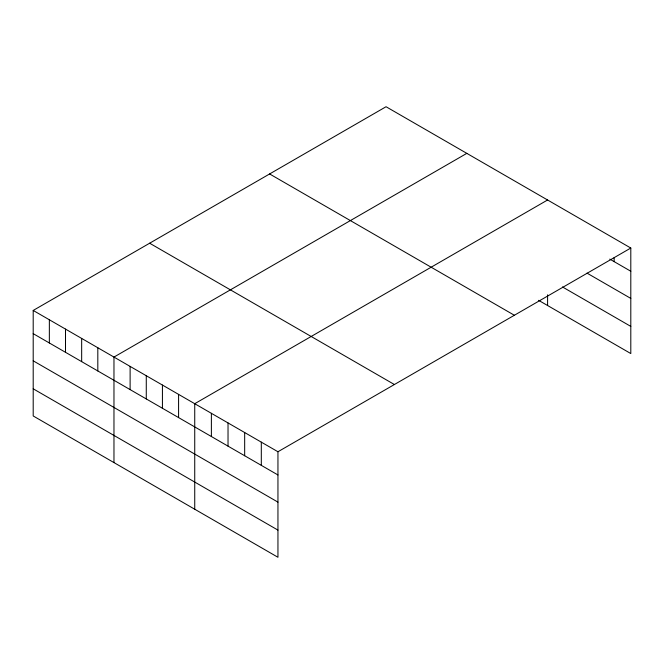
<?xml version="1.0" encoding="UTF-8"?>
<svg xmlns="http://www.w3.org/2000/svg" width="664" height="664" viewBox="0 0 664 664"><rect width="100%" height="100%" fill="white"/><g stroke="black" fill="none" stroke-linecap="round" stroke-linejoin="round"><path stroke-width="1" d="M33.2 310.445L277.95 451.752L277.95 557.27L33.2 415.963L33.2 310.445L386.05 106.73L630.8 248.037L630.8 353.555L538.612 300.336M466.817 153.359L113.967 357.074L113.967 462.592M547.584 199.988L194.735 403.704L194.735 509.23M277.95 451.752L630.8 248.037M609.776 259.109L630.8 271.244M587.001 273.12L630.8 298.41M562.474 286.948L630.8 326.397M269.609 173.951L514.359 315.259M149.641 243.215L394.391 384.522M33.2 333.652L277.95 474.959M33.2 360.818L277.95 502.125M33.2 388.805L277.95 530.104M614.159 257.599L614.159 261.633M547.584 294.841L547.584 305.515M261.309 442.141L261.309 465.348M244.667 432.53L244.667 455.745M228.026 422.926L228.026 446.133M211.384 413.315L211.384 436.522M178.583 394.383L178.583 417.59M162.431 385.054L162.431 408.26M146.279 375.724L146.279 398.931M130.119 366.403L130.119 389.61M97.815 347.745L97.815 370.96M81.664 338.424L81.664 361.631M65.504 329.095L65.504 352.302M49.352 319.766L49.352 342.981"/></g></svg>
